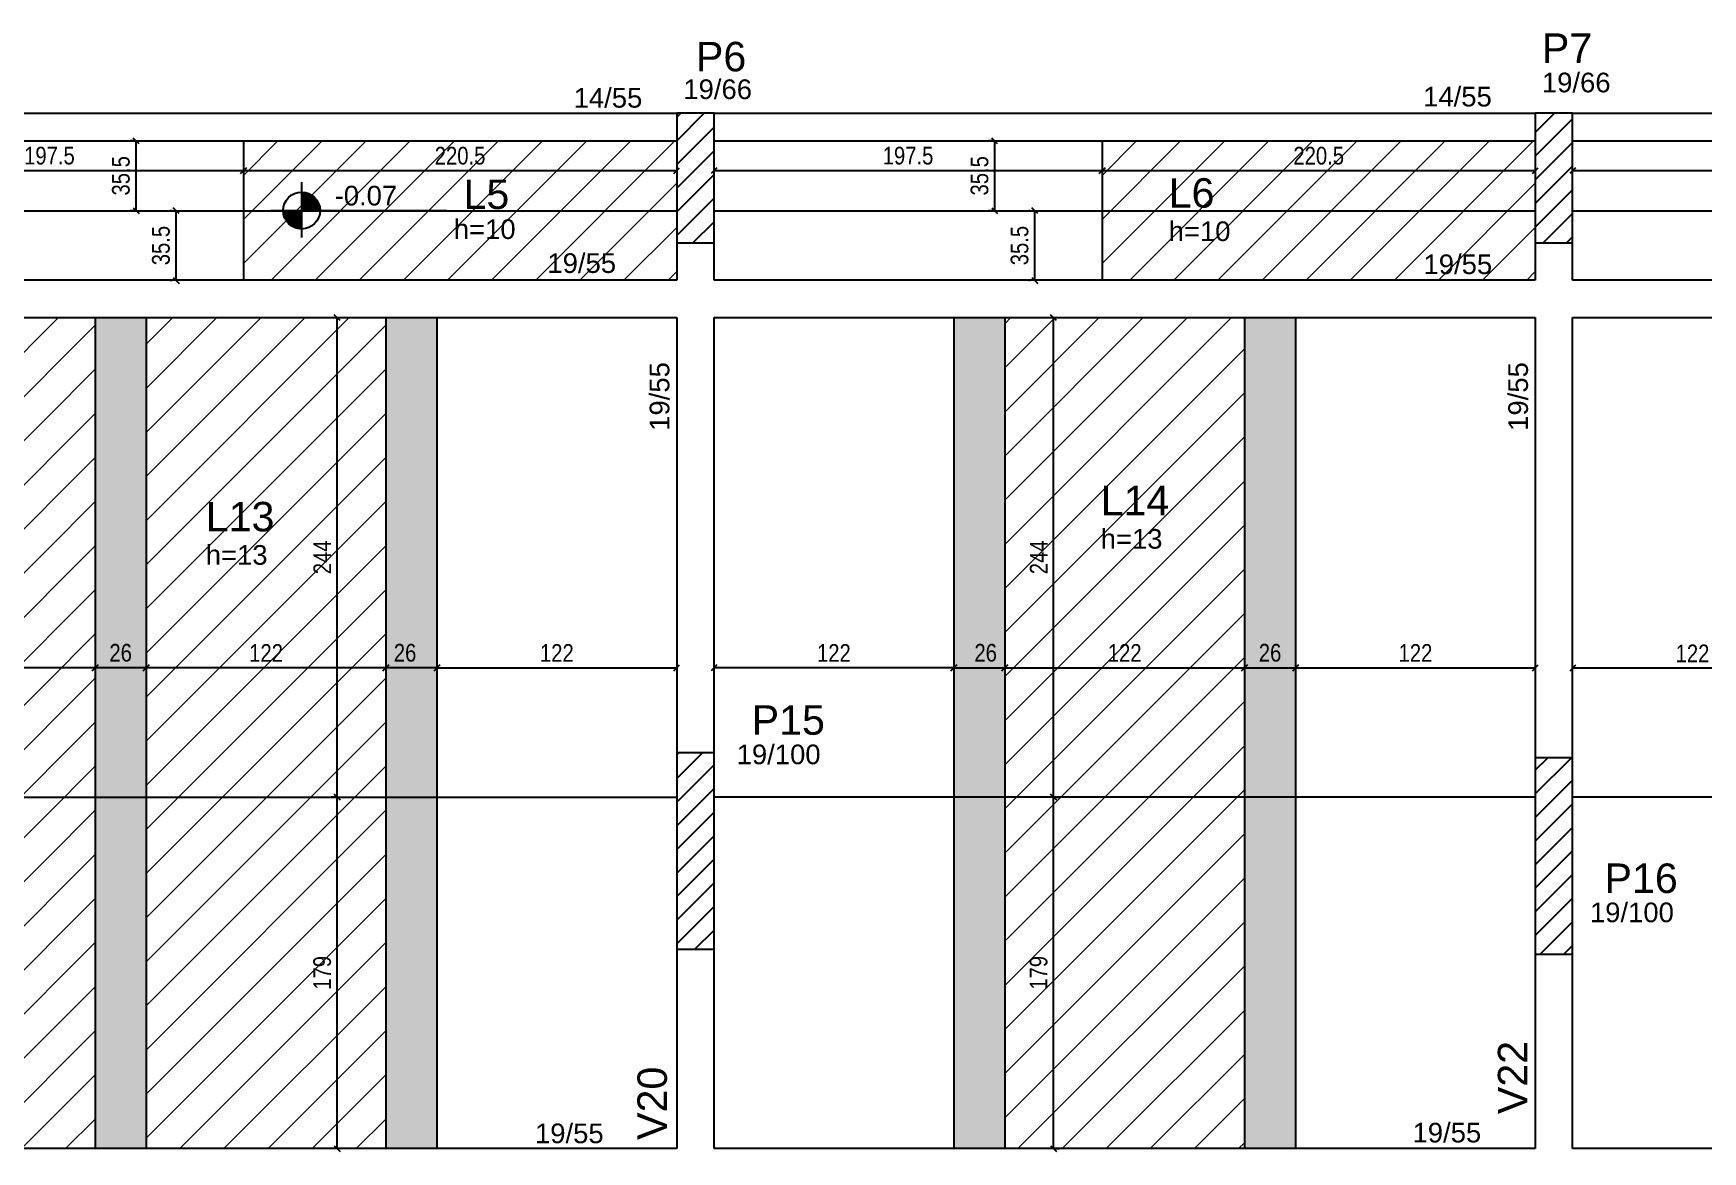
# Model space of a CAD drawing. Header units: millimetres. Extents: x 3565 to 7170, y 1537 to 2867.
# Drawn here: x 5473 to 6323, y 2297 to 2867 of the extents above; entities that cross this region are included whole.
import ezdxf

# ---------------------------------------------------------------- set-up
doc = ezdxf.new("R2010")
doc.units = ezdxf.units.MM
for name, color, linetype in [('3', 3, 'Continuous'), ('4', 4, 'Continuous'), ('7', 7, 'Continuous'), ('Painéis', 200, 'Continuous')]:
    doc.layers.add(name, color=color, linetype=linetype)
doc.layers.add('Hachura', color=251, linetype='Continuous', lineweight=9)
doc.layers.add('REAPROVEITAMENTO', color=251, linetype='Continuous', lineweight=9)
doc.styles.add('COTA TECNICA-50', font='techl___.ttf', dxfattribs={"height": 9})
doc.styles.get("Standard").update_dxf_attribs({"font": 'arial.ttf'})
doc.dimstyles.new('COTA PAINEL-50', dxfattribs={"dimtxt": 9, "dimasz": 3, "dimexe": 3, "dimexo": 3, "dimgap": 3, "dimtad": 1, "dimdec": 1, "dimzin": 12, "dimdsep": 46, "dimtxsty": 'COTA TECNICA-50', "dimblk1": 'OBLIQUE', "dimblk2": 'OBLIQUE', "dimsah": 1, "dimcen": 0.9, "dimclrd": 4, "dimclre": 4, "dimclrt": 240, "dimadec": 1, "dimazin": 3, "dimtfac": 1, "dimtdec": 1, "dimtmove": 0, "dimatfit": 3, "dimfxl": 1, "dimtolj": 1, "dimtzin": 12, "dimarcsym": 0})
pattern_1 = [(45, (-743.968, 317.859), (-11.22532, 11.22532), [])]

# ---------------------------------------------------------------- blocks, each defined once
blk = doc.blocks.new('_Oblique')
at = {"color": 0, "linetype": 'ByBlock', "lineweight": -2}
blk.add_line((-0.5, -0.5), (0.5, 0.5), dxfattribs=at)
blk = doc.blocks.new('*D511')
at = {"layer": 'Defpoints', "color": 0, "transparency": 16777216}
for p in [(5967.54, 2543.76), (6089.54, 2543.76), (6089.54, 2543.76)]:
    blk.add_point(p, dxfattribs=at)
at = {"layer": 'Painéis', "color": 4, "lineweight": -2, "transparency": 16777216}
blk.add_line((5967.54, 2543.76), (6089.54, 2543.76), dxfattribs=at)
at = {"layer": 'Painéis', "color": 4, "lineweight": -2, "transparency": 16777216, "xscale": 3, "yscale": 3, "zscale": 3, "rotation": 180}
blk.add_blockref('_Oblique', (5967.54, 2543.76), dxfattribs=at)
at = {"layer": 'Painéis', "color": 4, "lineweight": -2, "transparency": 16777216, "xscale": 3, "yscale": 3, "zscale": 3}
blk.add_blockref('_Oblique', (6089.54, 2543.76), dxfattribs=at)
at = {"layer": 'Painéis', "color": 240, "transparency": 16777216, "insert": (6028.54, 2551.31), "char_height": 9, "attachment_point": 5, "style": 'COTA TECNICA-50'}
blk.add_mtext('\\A1;122', dxfattribs=at)
blk = doc.blocks.new('*D512')
at = {"layer": 'Defpoints', "color": 0, "transparency": 16777216}
for p in [(6089.54, 2543.76), (6115.54, 2543.76), (6115.54, 2543.76)]:
    blk.add_point(p, dxfattribs=at)
at = {"layer": 'Painéis', "color": 4, "lineweight": -2, "transparency": 16777216}
blk.add_line((6089.54, 2543.76), (6115.54, 2543.76), dxfattribs=at)
at = {"layer": 'Painéis', "color": 4, "lineweight": -2, "transparency": 16777216, "xscale": 3, "yscale": 3, "zscale": 3, "rotation": 180}
blk.add_blockref('_Oblique', (6089.54, 2543.76), dxfattribs=at)
at = {"layer": 'Painéis', "color": 4, "lineweight": -2, "transparency": 16777216, "xscale": 3, "yscale": 3, "zscale": 3}
blk.add_blockref('_Oblique', (6115.54, 2543.76), dxfattribs=at)
at = {"layer": 'Painéis', "color": 240, "transparency": 16777216, "insert": (6102.54, 2551.35), "char_height": 9, "attachment_point": 5, "style": 'COTA TECNICA-50'}
blk.add_mtext('\\A1;26', dxfattribs=at)
blk = doc.blocks.new('*D513')
at = {"layer": 'Defpoints', "color": 0, "transparency": 16777216}
for p in [(6115.54, 2543.76), (6237.54, 2543.76), (6237.54, 2543.76)]:
    blk.add_point(p, dxfattribs=at)
at = {"layer": 'Painéis', "color": 4, "lineweight": -2, "transparency": 16777216}
blk.add_line((6115.54, 2543.76), (6237.54, 2543.76), dxfattribs=at)
at = {"layer": 'Painéis', "color": 4, "lineweight": -2, "transparency": 16777216, "xscale": 3, "yscale": 3, "zscale": 3, "rotation": 180}
blk.add_blockref('_Oblique', (6115.54, 2543.76), dxfattribs=at)
at = {"layer": 'Painéis', "color": 4, "lineweight": -2, "transparency": 16777216, "xscale": 3, "yscale": 3, "zscale": 3}
blk.add_blockref('_Oblique', (6237.54, 2543.76), dxfattribs=at)
at = {"layer": 'Painéis', "color": 240, "transparency": 16777216, "insert": (6176.54, 2551.31), "char_height": 9, "attachment_point": 5, "style": 'COTA TECNICA-50'}
blk.add_mtext('\\A1;122', dxfattribs=at)
blk = doc.blocks.new('*D514')
at = {"layer": 'Defpoints', "color": 0, "transparency": 16777216}
for p in [(5941.54, 2543.76), (5967.54, 2543.76), (5967.54, 2543.76)]:
    blk.add_point(p, dxfattribs=at)
at = {"layer": 'Painéis', "color": 4, "lineweight": -2, "transparency": 16777216}
blk.add_line((5941.54, 2543.76), (5967.54, 2543.76), dxfattribs=at)
at = {"layer": 'Painéis', "color": 4, "lineweight": -2, "transparency": 16777216, "xscale": 3, "yscale": 3, "zscale": 3, "rotation": 180}
blk.add_blockref('_Oblique', (5941.54, 2543.76), dxfattribs=at)
at = {"layer": 'Painéis', "color": 4, "lineweight": -2, "transparency": 16777216, "xscale": 3, "yscale": 3, "zscale": 3}
blk.add_blockref('_Oblique', (5967.54, 2543.76), dxfattribs=at)
at = {"layer": 'Painéis', "color": 240, "transparency": 16777216, "insert": (5957.79, 2551.35), "char_height": 9, "attachment_point": 5, "style": 'COTA TECNICA-50'}
blk.add_mtext('\\A1;26', dxfattribs=at)
blk = doc.blocks.new('*D515')
at = {"layer": 'Defpoints', "color": 0, "transparency": 16777216}
for p in [(5819.54, 2543.76), (5819.54, 2543.76), (5941.54, 2543.76)]:
    blk.add_point(p, dxfattribs=at)
at = {"layer": 'Painéis', "color": 4, "lineweight": -2, "transparency": 16777216}
blk.add_line((5941.54, 2543.76), (5819.54, 2543.76), dxfattribs=at)
at = {"layer": 'Painéis', "color": 4, "lineweight": -2, "transparency": 16777216, "xscale": 3, "yscale": 3, "zscale": 3, "rotation": 180}
blk.add_blockref('_Oblique', (5819.54, 2543.76), dxfattribs=at)
at = {"layer": 'Painéis', "color": 4, "lineweight": -2, "transparency": 16777216, "xscale": 3, "yscale": 3, "zscale": 3}
blk.add_blockref('_Oblique', (5941.54, 2543.76), dxfattribs=at)
at = {"layer": 'Painéis', "color": 240, "transparency": 16777216, "insert": (5880.54, 2551.31), "char_height": 9, "attachment_point": 5, "style": 'COTA TECNICA-50'}
blk.add_mtext('\\A1;122', dxfattribs=at)
blk = doc.blocks.new('*D516')
at = {"layer": 'Defpoints', "color": 0, "transparency": 16777216}
for p in [(5989.42, 2477.98), (5992.35, 2477.98), (5989.42, 2298.98)]:
    blk.add_point(p, dxfattribs=at)
at = {"layer": 'Painéis', "color": 4, "lineweight": -2, "transparency": 16777216}
for p, q in [((5992.35, 2298.98), (5992.35, 2477.98)), ((5992.42, 2477.98), (5995.35, 2477.98)), ((5992.42, 2298.98), (5995.35, 2298.98))]:
    blk.add_line(p, q, dxfattribs=at)
at = {"layer": 'Painéis', "color": 4, "lineweight": -2, "transparency": 16777216, "xscale": 3, "yscale": 3, "zscale": 3}
for p, rotation in [((5992.35, 2477.98), 90), ((5992.35, 2298.98), 270)]:
    blk.add_blockref('_Oblique', p, dxfattribs=dict(at, rotation=rotation))
at = {"layer": 'Painéis', "color": 240, "transparency": 16777216, "insert": (5984.76, 2388.48), "char_height": 9, "attachment_point": 5, "rotation": 90, "style": 'COTA TECNICA-50'}
blk.add_mtext('\\A1;179', dxfattribs=at)
blk = doc.blocks.new('*D517')
at = {"layer": 'Defpoints', "color": 0, "transparency": 16777216}
for p in [(5992.35, 2721.98), (5992.35, 2721.98), (5992.35, 2477.98)]:
    blk.add_point(p, dxfattribs=at)
at = {"layer": 'Painéis', "color": 4, "lineweight": -2, "transparency": 16777216}
blk.add_line((5992.35, 2477.98), (5992.35, 2721.98), dxfattribs=at)
at = {"layer": 'Painéis', "color": 4, "lineweight": -2, "transparency": 16777216, "xscale": 3, "yscale": 3, "zscale": 3}
for p, rotation in [((5992.35, 2721.98), 90), ((5992.35, 2477.98), 270)]:
    blk.add_blockref('_Oblique', p, dxfattribs=dict(at, rotation=rotation))
at = {"layer": 'Painéis', "color": 240, "transparency": 16777216, "insert": (5984.79, 2599.98), "char_height": 9, "attachment_point": 5, "rotation": 90, "style": 'COTA TECNICA-50'}
blk.add_mtext('\\A1;244', dxfattribs=at)
blk = doc.blocks.new('*D518')
at = {"layer": 'Defpoints', "color": 0, "transparency": 16777216}
for p in [(5530.54, 2543.76), (5530.54, 2543.76), (5652.54, 2543.76)]:
    blk.add_point(p, dxfattribs=at)
at = {"layer": 'Painéis', "color": 4, "lineweight": -2, "transparency": 16777216}
blk.add_line((5652.54, 2543.76), (5530.54, 2543.76), dxfattribs=at)
at = {"layer": 'Painéis', "color": 4, "lineweight": -2, "transparency": 16777216, "xscale": 3, "yscale": 3, "zscale": 3, "rotation": 180}
blk.add_blockref('_Oblique', (5530.54, 2543.76), dxfattribs=at)
at = {"layer": 'Painéis', "color": 4, "lineweight": -2, "transparency": 16777216, "xscale": 3, "yscale": 3, "zscale": 3}
blk.add_blockref('_Oblique', (5652.54, 2543.76), dxfattribs=at)
at = {"layer": 'Painéis', "color": 240, "transparency": 16777216, "insert": (5591.54, 2551.31), "char_height": 9, "attachment_point": 5, "style": 'COTA TECNICA-50'}
blk.add_mtext('\\A1;122', dxfattribs=at)
blk = doc.blocks.new('*D519')
at = {"layer": 'Defpoints', "color": 0, "transparency": 16777216}
for p in [(5504.54, 2543.76), (5504.54, 2543.76), (5530.54, 2543.76)]:
    blk.add_point(p, dxfattribs=at)
at = {"layer": 'Painéis', "color": 4, "lineweight": -2, "transparency": 16777216}
blk.add_line((5530.54, 2543.76), (5504.54, 2543.76), dxfattribs=at)
at = {"layer": 'Painéis', "color": 4, "lineweight": -2, "transparency": 16777216, "xscale": 3, "yscale": 3, "zscale": 3, "rotation": 180}
blk.add_blockref('_Oblique', (5504.54, 2543.76), dxfattribs=at)
at = {"layer": 'Painéis', "color": 4, "lineweight": -2, "transparency": 16777216, "xscale": 3, "yscale": 3, "zscale": 3}
blk.add_blockref('_Oblique', (5530.54, 2543.76), dxfattribs=at)
at = {"layer": 'Painéis', "color": 240, "transparency": 16777216, "insert": (5517.54, 2551.35), "char_height": 9, "attachment_point": 5, "style": 'COTA TECNICA-50'}
blk.add_mtext('\\A1;26', dxfattribs=at)
blk = doc.blocks.new('*D520')
at = {"layer": 'Defpoints', "color": 0, "transparency": 16777216}
for p in [(5382.54, 2543.76), (5382.54, 2543.76), (5504.54, 2543.76)]:
    blk.add_point(p, dxfattribs=at)
at = {"layer": 'Painéis', "color": 4, "lineweight": -2, "transparency": 16777216}
blk.add_line((5504.54, 2543.76), (5382.54, 2543.76), dxfattribs=at)
at = {"layer": 'Painéis', "color": 4, "lineweight": -2, "transparency": 16777216, "xscale": 3, "yscale": 3, "zscale": 3, "rotation": 180}
blk.add_blockref('_Oblique', (5382.54, 2543.76), dxfattribs=at)
at = {"layer": 'Painéis', "color": 4, "lineweight": -2, "transparency": 16777216, "xscale": 3, "yscale": 3, "zscale": 3}
blk.add_blockref('_Oblique', (5504.54, 2543.76), dxfattribs=at)
at = {"layer": 'Painéis', "color": 240, "transparency": 16777216, "insert": (5443.54, 2551.31), "char_height": 9, "attachment_point": 5, "style": 'COTA TECNICA-50'}
blk.add_mtext('\\A1;122', dxfattribs=at)
blk = doc.blocks.new('*D521')
at = {"layer": 'Defpoints', "color": 0, "transparency": 16777216}
for p in [(5652.54, 2543.76), (5652.54, 2543.76), (5678.54, 2543.76)]:
    blk.add_point(p, dxfattribs=at)
at = {"layer": 'Painéis', "color": 4, "lineweight": -2, "transparency": 16777216}
blk.add_line((5678.54, 2543.76), (5652.54, 2543.76), dxfattribs=at)
at = {"layer": 'Painéis', "color": 4, "lineweight": -2, "transparency": 16777216, "xscale": 3, "yscale": 3, "zscale": 3, "rotation": 180}
blk.add_blockref('_Oblique', (5652.54, 2543.76), dxfattribs=at)
at = {"layer": 'Painéis', "color": 4, "lineweight": -2, "transparency": 16777216, "xscale": 3, "yscale": 3, "zscale": 3}
blk.add_blockref('_Oblique', (5678.54, 2543.76), dxfattribs=at)
at = {"layer": 'Painéis', "color": 240, "transparency": 16777216, "insert": (5662.29, 2551.35), "char_height": 9, "attachment_point": 5, "style": 'COTA TECNICA-50'}
blk.add_mtext('\\A1;26', dxfattribs=at)
blk = doc.blocks.new('*D522')
at = {"layer": 'Defpoints', "color": 0, "transparency": 16777216}
for p in [(5678.54, 2543.76), (5800.54, 2543.76), (5800.54, 2543.76)]:
    blk.add_point(p, dxfattribs=at)
at = {"layer": 'Painéis', "color": 4, "lineweight": -2, "transparency": 16777216}
blk.add_line((5678.54, 2543.76), (5800.54, 2543.76), dxfattribs=at)
at = {"layer": 'Painéis', "color": 4, "lineweight": -2, "transparency": 16777216, "xscale": 3, "yscale": 3, "zscale": 3, "rotation": 180}
blk.add_blockref('_Oblique', (5678.54, 2543.76), dxfattribs=at)
at = {"layer": 'Painéis', "color": 4, "lineweight": -2, "transparency": 16777216, "xscale": 3, "yscale": 3, "zscale": 3}
blk.add_blockref('_Oblique', (5800.54, 2543.76), dxfattribs=at)
at = {"layer": 'Painéis', "color": 240, "transparency": 16777216, "insert": (5739.54, 2551.31), "char_height": 9, "attachment_point": 5, "style": 'COTA TECNICA-50'}
blk.add_mtext('\\A1;122', dxfattribs=at)
blk = doc.blocks.new('*D523')
at = {"layer": 'Defpoints', "color": 0, "transparency": 16777216}
for p in [(5627.73, 2477.98), (5630.66, 2477.98), (5630.66, 2298.98)]:
    blk.add_point(p, dxfattribs=at)
at = {"layer": 'Painéis', "color": 4, "lineweight": -2, "transparency": 16777216}
for p, q in [((5627.66, 2477.98), (5624.73, 2477.98)), ((5627.73, 2298.98), (5627.73, 2477.98)), ((5627.66, 2298.98), (5624.73, 2298.98))]:
    blk.add_line(p, q, dxfattribs=at)
at = {"layer": 'Painéis', "color": 4, "lineweight": -2, "transparency": 16777216, "xscale": 3, "yscale": 3, "zscale": 3}
for p, rotation in [((5627.73, 2477.98), 90), ((5627.73, 2298.98), 270)]:
    blk.add_blockref('_Oblique', p, dxfattribs=dict(at, rotation=rotation))
at = {"layer": 'Painéis', "color": 240, "transparency": 16777216, "insert": (5620.13, 2388.48), "char_height": 9, "attachment_point": 5, "rotation": 90, "style": 'COTA TECNICA-50'}
blk.add_mtext('\\A1;179', dxfattribs=at)
blk = doc.blocks.new('*D524')
at = {"layer": 'Defpoints', "color": 0, "transparency": 16777216}
for p in [(5627.73, 2721.98), (5627.73, 2721.98), (5627.73, 2477.98)]:
    blk.add_point(p, dxfattribs=at)
at = {"layer": 'Painéis', "color": 4, "lineweight": -2, "transparency": 16777216}
blk.add_line((5627.73, 2477.98), (5627.73, 2721.98), dxfattribs=at)
at = {"layer": 'Painéis', "color": 4, "lineweight": -2, "transparency": 16777216, "xscale": 3, "yscale": 3, "zscale": 3}
for p, rotation in [((5627.73, 2721.98), 90), ((5627.73, 2477.98), 270)]:
    blk.add_blockref('_Oblique', p, dxfattribs=dict(at, rotation=rotation))
at = {"layer": 'Painéis', "color": 240, "transparency": 16777216, "insert": (5620.16, 2599.98), "char_height": 9, "attachment_point": 5, "rotation": 90, "style": 'COTA TECNICA-50'}
blk.add_mtext('\\A1;244', dxfattribs=at)
blk = doc.blocks.new('*D531')
at = {"layer": 'Defpoints', "color": 0, "transparency": 16777216}
for p in [(6256.54, 2543.53), (6256.54, 2543.53), (6378.54, 2543.53)]:
    blk.add_point(p, dxfattribs=at)
at = {"layer": 'Painéis', "color": 4, "lineweight": -2, "transparency": 16777216}
blk.add_line((6378.54, 2543.53), (6256.54, 2543.53), dxfattribs=at)
at = {"layer": 'Painéis', "color": 4, "lineweight": -2, "transparency": 16777216, "xscale": 3, "yscale": 3, "zscale": 3, "rotation": 180}
blk.add_blockref('_Oblique', (6256.54, 2543.53), dxfattribs=at)
at = {"layer": 'Painéis', "color": 4, "lineweight": -2, "transparency": 16777216, "xscale": 3, "yscale": 3, "zscale": 3}
blk.add_blockref('_Oblique', (6378.54, 2543.53), dxfattribs=at)
at = {"layer": 'Painéis', "color": 240, "transparency": 16777216, "insert": (6317.54, 2551.09), "char_height": 9, "attachment_point": 5, "style": 'COTA TECNICA-50'}
blk.add_mtext('\\A1;122', dxfattribs=at)
blk = doc.blocks.new('*D580')
at = {"layer": 'Defpoints', "color": 0, "transparency": 16777216}
for p in [(5580.04, 2796.77), (5580.04, 2796.77), (5800.54, 2796.77)]:
    blk.add_point(p, dxfattribs=at)
at = {"layer": 'Painéis', "color": 4, "lineweight": -2, "transparency": 16777216}
blk.add_line((5800.54, 2796.77), (5580.04, 2796.77), dxfattribs=at)
at = {"layer": 'Painéis', "color": 4, "lineweight": -2, "transparency": 16777216, "xscale": 3, "yscale": 3, "zscale": 3, "rotation": 180}
blk.add_blockref('_Oblique', (5580.04, 2796.77), dxfattribs=at)
at = {"layer": 'Painéis', "color": 4, "lineweight": -2, "transparency": 16777216, "xscale": 3, "yscale": 3, "zscale": 3}
blk.add_blockref('_Oblique', (5800.54, 2796.77), dxfattribs=at)
at = {"layer": 'Painéis', "color": 240, "transparency": 16777216, "insert": (5690.29, 2804.36), "char_height": 9, "attachment_point": 5, "style": 'COTA TECNICA-50'}
blk.add_mtext('\\A1;220.5', dxfattribs=at)
blk = doc.blocks.new('*D581')
at = {"layer": 'Defpoints', "color": 0, "transparency": 16777216}
for p in [(5382.54, 2796.77), (5382.54, 2796.77), (5580.04, 2796.77)]:
    blk.add_point(p, dxfattribs=at)
at = {"layer": 'Painéis', "color": 4, "lineweight": -2, "transparency": 16777216}
blk.add_line((5580.04, 2796.77), (5382.54, 2796.77), dxfattribs=at)
at = {"layer": 'Painéis', "color": 4, "lineweight": -2, "transparency": 16777216, "xscale": 3, "yscale": 3, "zscale": 3, "rotation": 180}
blk.add_blockref('_Oblique', (5382.54, 2796.77), dxfattribs=at)
at = {"layer": 'Painéis', "color": 4, "lineweight": -2, "transparency": 16777216, "xscale": 3, "yscale": 3, "zscale": 3}
blk.add_blockref('_Oblique', (5580.04, 2796.77), dxfattribs=at)
at = {"layer": 'Painéis', "color": 240, "transparency": 16777216, "insert": (5481.29, 2804.39), "char_height": 9, "attachment_point": 5, "style": 'COTA TECNICA-50'}
blk.add_mtext('\\A1;197.5', dxfattribs=at)
blk = doc.blocks.new('*D582')
at = {"layer": 'Defpoints', "color": 0, "transparency": 16777216}
for p in [(5545.76, 2776.42), (5546.51, 2776.42), (5546.51, 2740.92)]:
    blk.add_point(p, dxfattribs=at)
at = {"layer": 'Painéis', "color": 4, "lineweight": -2, "transparency": 16777216}
for p, q in [((5543.51, 2776.42), (5542.76, 2776.42)), ((5545.76, 2740.92), (5545.76, 2776.42)), ((5543.51, 2740.92), (5542.76, 2740.92))]:
    blk.add_line(p, q, dxfattribs=at)
at = {"layer": 'Painéis', "color": 4, "lineweight": -2, "transparency": 16777216, "xscale": 3, "yscale": 3, "zscale": 3}
for p, rotation in [((5545.76, 2776.42), 90), ((5545.76, 2740.92), 270)]:
    blk.add_blockref('_Oblique', p, dxfattribs=dict(at, rotation=rotation))
at = {"layer": 'Painéis', "color": 240, "transparency": 16777216, "insert": (5538.06, 2758.67), "char_height": 9, "attachment_point": 5, "rotation": 90, "style": 'COTA TECNICA-50'}
blk.add_mtext('\\A1;35.5', dxfattribs=at)
blk = doc.blocks.new('*D583')
at = {"layer": 'Defpoints', "color": 0, "transparency": 16777216}
for p in [(5525.38, 2811.92), (5527.27, 2811.92), (5527.27, 2776.42)]:
    blk.add_point(p, dxfattribs=at)
at = {"layer": 'Painéis', "color": 4, "lineweight": -2, "transparency": 16777216}
for p, q in [((5524.27, 2811.92), (5522.38, 2811.92)), ((5525.38, 2776.42), (5525.38, 2811.92)), ((5524.27, 2776.42), (5522.38, 2776.42))]:
    blk.add_line(p, q, dxfattribs=at)
at = {"layer": 'Painéis', "color": 4, "lineweight": -2, "transparency": 16777216, "xscale": 3, "yscale": 3, "zscale": 3}
for p, rotation in [((5525.38, 2811.92), 90), ((5525.38, 2776.42), 270)]:
    blk.add_blockref('_Oblique', p, dxfattribs=dict(at, rotation=rotation))
at = {"layer": 'Painéis', "color": 240, "transparency": 16777216, "insert": (5517.68, 2794.17), "char_height": 9, "attachment_point": 5, "rotation": 90, "style": 'COTA TECNICA-50'}
blk.add_mtext('\\A1;35.5', dxfattribs=at)
blk = doc.blocks.new('*D584')
at = {"layer": 'Defpoints', "color": 0, "transparency": 16777216}
for p in [(6017.04, 2796.77), (6017.04, 2796.77), (6237.54, 2796.77)]:
    blk.add_point(p, dxfattribs=at)
at = {"layer": 'Painéis', "color": 4, "lineweight": -2, "transparency": 16777216}
blk.add_line((6237.54, 2796.77), (6017.04, 2796.77), dxfattribs=at)
at = {"layer": 'Painéis', "color": 4, "lineweight": -2, "transparency": 16777216, "xscale": 3, "yscale": 3, "zscale": 3, "rotation": 180}
blk.add_blockref('_Oblique', (6017.04, 2796.77), dxfattribs=at)
at = {"layer": 'Painéis', "color": 4, "lineweight": -2, "transparency": 16777216, "xscale": 3, "yscale": 3, "zscale": 3}
blk.add_blockref('_Oblique', (6237.54, 2796.77), dxfattribs=at)
at = {"layer": 'Painéis', "color": 240, "transparency": 16777216, "insert": (6127.29, 2804.36), "char_height": 9, "attachment_point": 5, "style": 'COTA TECNICA-50'}
blk.add_mtext('\\A1;220.5', dxfattribs=at)
blk = doc.blocks.new('*D585')
at = {"layer": 'Defpoints', "color": 0, "transparency": 16777216}
for p in [(5819.54, 2796.77), (5819.54, 2796.77), (6017.04, 2796.77)]:
    blk.add_point(p, dxfattribs=at)
at = {"layer": 'Painéis', "color": 4, "lineweight": -2, "transparency": 16777216}
blk.add_line((6017.04, 2796.77), (5819.54, 2796.77), dxfattribs=at)
at = {"layer": 'Painéis', "color": 4, "lineweight": -2, "transparency": 16777216, "xscale": 3, "yscale": 3, "zscale": 3, "rotation": 180}
blk.add_blockref('_Oblique', (5819.54, 2796.77), dxfattribs=at)
at = {"layer": 'Painéis', "color": 4, "lineweight": -2, "transparency": 16777216, "xscale": 3, "yscale": 3, "zscale": 3}
blk.add_blockref('_Oblique', (6017.04, 2796.77), dxfattribs=at)
at = {"layer": 'Painéis', "color": 240, "transparency": 16777216, "insert": (5918.29, 2804.39), "char_height": 9, "attachment_point": 5, "style": 'COTA TECNICA-50'}
blk.add_mtext('\\A1;197.5', dxfattribs=at)
blk = doc.blocks.new('*D586')
at = {"layer": 'Defpoints', "color": 0, "transparency": 16777216}
for p in [(5982.76, 2776.42), (5983.51, 2776.42), (5983.51, 2740.92)]:
    blk.add_point(p, dxfattribs=at)
at = {"layer": 'Painéis', "color": 4, "lineweight": -2, "transparency": 16777216}
for p, q in [((5980.51, 2776.42), (5979.76, 2776.42)), ((5982.76, 2740.92), (5982.76, 2776.42)), ((5980.51, 2740.92), (5979.76, 2740.92))]:
    blk.add_line(p, q, dxfattribs=at)
at = {"layer": 'Painéis', "color": 4, "lineweight": -2, "transparency": 16777216, "xscale": 3, "yscale": 3, "zscale": 3}
for p, rotation in [((5982.76, 2776.42), 90), ((5982.76, 2740.92), 270)]:
    blk.add_blockref('_Oblique', p, dxfattribs=dict(at, rotation=rotation))
at = {"layer": 'Painéis', "color": 240, "transparency": 16777216, "insert": (5975.06, 2758.67), "char_height": 9, "attachment_point": 5, "rotation": 90, "style": 'COTA TECNICA-50'}
blk.add_mtext('\\A1;35.5', dxfattribs=at)
blk = doc.blocks.new('*D587')
at = {"layer": 'Defpoints', "color": 0, "transparency": 16777216}
for p in [(5962.38, 2811.92), (5964.27, 2811.92), (5964.27, 2776.42)]:
    blk.add_point(p, dxfattribs=at)
at = {"layer": 'Painéis', "color": 4, "lineweight": -2, "transparency": 16777216}
for p, q in [((5961.27, 2811.92), (5959.38, 2811.92)), ((5962.38, 2776.42), (5962.38, 2811.92)), ((5961.27, 2776.42), (5959.38, 2776.42))]:
    blk.add_line(p, q, dxfattribs=at)
at = {"layer": 'Painéis', "color": 4, "lineweight": -2, "transparency": 16777216, "xscale": 3, "yscale": 3, "zscale": 3}
for p, rotation in [((5962.38, 2811.92), 90), ((5962.38, 2776.42), 270)]:
    blk.add_blockref('_Oblique', p, dxfattribs=dict(at, rotation=rotation))
at = {"layer": 'Painéis', "color": 240, "transparency": 16777216, "insert": (5954.68, 2794.17), "char_height": 9, "attachment_point": 5, "rotation": 90, "style": 'COTA TECNICA-50'}
blk.add_mtext('\\A1;35.5', dxfattribs=at)
blk = doc.blocks.new('*D589')
at = {"layer": 'Defpoints', "color": 0, "transparency": 16777216}
for p in [(6256.54, 2796.77), (6256.54, 2796.77), (6454.04, 2796.77)]:
    blk.add_point(p, dxfattribs=at)
at = {"layer": 'Painéis', "color": 4, "lineweight": -2, "transparency": 16777216}
blk.add_line((6454.04, 2796.77), (6256.54, 2796.77), dxfattribs=at)
at = {"layer": 'Painéis', "color": 4, "lineweight": -2, "transparency": 16777216, "xscale": 3, "yscale": 3, "zscale": 3, "rotation": 180}
blk.add_blockref('_Oblique', (6256.54, 2796.77), dxfattribs=at)
at = {"layer": 'Painéis', "color": 4, "lineweight": -2, "transparency": 16777216, "xscale": 3, "yscale": 3, "zscale": 3}
blk.add_blockref('_Oblique', (6454.04, 2796.77), dxfattribs=at)
at = {"layer": 'Painéis', "color": 240, "transparency": 16777216, "insert": (6355.29, 2804.39), "char_height": 9, "attachment_point": 5, "style": 'COTA TECNICA-50'}
blk.add_mtext('\\A1;197.5', dxfattribs=at)

msp = doc.modelspace()

# ---------------------------------------------------------------- hatches: boundary and pattern name
at = {"layer": 'Hachura', "linetype": 'ByBlock'}
h = msp.add_hatch(color=256, dxfattribs=at)
h.dxf.hatch_style = 1
h.paths.add_polyline_path([(5530.54, 2298.98), (5504.54, 2298.98), (5504.54, 2721.98), (5530.54, 2721.98)])
h = msp.add_hatch(color=256, dxfattribs=at)
h.dxf.hatch_style = 1
h.paths.add_polyline_path([(5678.54, 2298.98), (5652.54, 2298.98), (5652.54, 2721.98), (5678.54, 2721.98)])
h = msp.add_hatch(color=256, dxfattribs=at)
h.dxf.hatch_style = 1
h.paths.add_polyline_path([(5941.54, 2298.98), (5967.54, 2298.98), (5967.54, 2721.98), (5941.54, 2721.98)])
h = msp.add_hatch(color=256, dxfattribs=at)
h.dxf.hatch_style = 1
h.paths.add_polyline_path([(6089.54, 2298.98), (6115.54, 2298.98), (6115.54, 2721.98), (6089.54, 2721.98)])
at = {"layer": 'REAPROVEITAMENTO', "linetype": 'ByBlock'}
h = msp.add_hatch(dxfattribs=at)
h.set_pattern_fill('ANSI31', color=256, scale=5, style=2)
h.set_pattern_definition([(45, (-597.218, 635.803), (-11.22532, 11.22532), [])])
h.paths.add_polyline_path([(5580.04, 2811.92), (5580.04, 2740.92), (5800.54, 2740.92), (5800.54, 2811.92)])
h = msp.add_hatch(dxfattribs=at)
h.set_pattern_fill('ANSI31', color=256, scale=5, style=2)
h.set_pattern_definition([(45, (-160.218, 635.803), (-11.22532, 11.22532), [])])
h.paths.add_polyline_path([(6017.04, 2811.92), (6017.04, 2740.92), (6237.54, 2740.92), (6237.54, 2811.92)])
h = msp.add_hatch(dxfattribs=at)
h.set_pattern_fill('ANSI31', color=256, scale=5, style=2)
h.set_pattern_definition([(45, (-891.968, 317.859), (-11.22532, 11.22532), [])])
h.paths.add_polyline_path([(5382.54, 2298.98), (5504.54, 2298.98), (5504.54, 2721.98), (5382.54, 2721.98)])
h = msp.add_hatch(dxfattribs=at)
h.set_pattern_fill('ANSI31', color=256, scale=5, style=2)
h.set_pattern_definition(pattern_1)
h.paths.add_polyline_path([(5530.54, 2298.98), (5652.54, 2298.98), (5652.54, 2721.98), (5530.54, 2721.98)])
h = msp.add_hatch(dxfattribs=at)
h.set_pattern_fill('ANSI31', color=256, scale=5, style=2)
h.set_pattern_definition(pattern_1)
h.paths.add_polyline_path([(6089.54, 2298.98), (5967.54, 2298.98), (5967.54, 2721.98), (6089.54, 2721.98)])

# ---------------------------------------------------------------- linework, layer by layer
at = {"layer": '3', "linetype": 'Continuous'}
for p, q in [((5382.54, 2825.98), (5800.54, 2825.98)), ((5800.54, 2811.92), (5814.6, 2825.98)), ((5800.54, 2823.94), (5802.57, 2825.98)), ((5819.54, 2825.98), (6237.54, 2825.98)), ((6237.54, 2816.17), (6247.34, 2825.98)), ((6237.54, 2804.15), (6256.54, 2823.15)), ((6256.54, 2825.98), (6674.54, 2825.98)), ((5800.54, 2799.9), (5819.54, 2818.9)), ((5382.54, 2811.98), (5800.54, 2811.98)), ((5800.54, 2787.88), (5819.54, 2806.88)), ((5819.54, 2811.98), (6237.54, 2811.98)), ((6237.54, 2792.13), (6256.54, 2811.13)), ((6256.54, 2811.98), (6674.54, 2811.98)), ((6237.54, 2780.11), (6256.54, 2799.11)), ((5609.64, 2790.96), (5609.64, 2762.75)), ((5800.54, 2775.86), (5819.54, 2794.86)), ((6237.54, 2768.09), (6256.54, 2787.09)), ((5609.64, 2785.85), (5609.64, 2767.1)), ((5609.64, 2785.4), (5612.53, 2785.4)), ((5609.64, 2784.8), (5613.96, 2784.8)), ((5609.64, 2784.21), (5614.95, 2784.21)), ((5609.64, 2783.62), (5615.73, 2783.62)), ((5609.64, 2783.02), (5616.36, 2783.02)), ((5609.64, 2782.43), (5616.89, 2782.43)), ((5609.64, 2781.83), (5617.34, 2781.83)), ((5609.64, 2781.24), (5617.72, 2781.24)), ((5609.64, 2780.64), (5618.04, 2780.64)), ((5609.64, 2780.05), (5618.31, 2780.05)), ((5609.64, 2779.45), (5618.54, 2779.45)), ((5609.64, 2778.86), (5618.71, 2778.86)), ((5609.64, 2778.26), (5618.85, 2778.26)), ((5800.54, 2763.84), (5819.54, 2782.84)), ((5594, 2776.48), (5683.61, 2776.48)), ((5600.27, 2776.48), (5619.02, 2776.48)), ((5609.64, 2775.88), (5600.27, 2775.88)), ((5609.64, 2775.29), (5600.35, 2775.29)), ((5609.64, 2774.7), (5600.44, 2774.7)), ((5609.64, 2774.1), (5600.58, 2774.1)), ((5609.64, 2773.51), (5600.75, 2773.51)), ((5609.64, 2772.91), (5600.97, 2772.91)), ((5609.64, 2772.32), (5601.24, 2772.32)), ((5609.64, 2771.72), (5601.57, 2771.72)), ((5609.64, 2771.13), (5601.95, 2771.13)), ((5609.64, 2770.53), (5602.4, 2770.53)), ((5609.64, 2769.94), (5602.93, 2769.94)), ((5609.64, 2777.67), (5618.94, 2777.67)), ((5609.64, 2777.07), (5619.02, 2777.07)), ((5808.7, 2759.98), (5819.54, 2770.82)), ((6241.45, 2759.98), (6256.54, 2775.07)), ((5609.64, 2769.34), (5603.56, 2769.34)), ((5609.64, 2768.75), (5604.34, 2768.75)), ((5609.64, 2768.15), (5605.33, 2768.15)), ((5609.64, 2767.56), (5606.76, 2767.56)), ((6253.47, 2759.98), (6256.54, 2763.05)), ((5800.54, 2487.36), (5813.66, 2500.48)), ((5800.54, 2499.38), (5801.64, 2500.48)), ((6237.54, 2479.59), (6255.93, 2497.98)), ((6237.54, 2491.61), (6243.91, 2497.98)), ((5800.54, 2475.34), (5819.54, 2494.34)), ((5800.54, 2463.32), (5819.54, 2482.32)), ((6237.54, 2467.57), (6256.54, 2486.57)), ((6237.54, 2455.55), (6256.54, 2474.55)), ((5800.54, 2451.3), (5819.54, 2470.3)), ((5800.54, 2439.28), (5819.54, 2458.28)), ((6237.54, 2443.53), (6256.54, 2462.53)), ((6237.54, 2431.51), (6256.54, 2450.51)), ((5800.54, 2427.26), (5819.54, 2446.26)), ((6237.54, 2419.49), (6256.54, 2438.49)), ((5800.54, 2415.23), (5819.54, 2434.23)), ((5800.54, 2403.21), (5819.54, 2422.21)), ((6237.54, 2407.46), (6256.54, 2426.46)), ((6240.07, 2397.98), (6256.54, 2414.44)), ((5809.82, 2400.48), (5819.54, 2410.19)), ((6252.09, 2397.98), (6256.54, 2402.42))]:
    msp.add_line(p, q, dxfattribs=at)
for points in [[(5800.54, 2759.98), (5800.54, 2740.98)], [(5819.54, 2740.98), (5819.54, 2759.98)], [(6237.54, 2759.98), (6237.54, 2740.98)], [(6256.54, 2740.98), (6256.54, 2759.98)], [(5800.54, 2740.98), (5382.54, 2740.98)], [(6237.54, 2740.98), (5819.54, 2740.98)], [(6674.54, 2740.98), (6256.54, 2740.98)], [(5382.54, 2721.98), (5800.54, 2721.98)], [(5800.54, 2721.98), (5800.54, 2500.48)], [(5819.54, 2721.98), (6237.54, 2721.98)], [(5819.54, 2500.48), (5819.54, 2721.98)], [(6237.54, 2721.98), (6237.54, 2497.98)], [(6256.54, 2721.98), (6674.54, 2721.98)], [(6256.54, 2497.98), (6256.54, 2721.98)], [(5800.54, 2400.48), (5800.54, 2298.98)], [(5819.54, 2298.98), (5819.54, 2400.48)], [(6237.54, 2397.98), (6237.54, 2298.98)], [(6256.54, 2298.98), (6256.54, 2397.98)], [(5800.54, 2298.98), (5382.54, 2298.98)], [(6237.54, 2298.98), (5819.54, 2298.98)], [(6624.04, 2298.98), (6256.54, 2298.98)]]:
    msp.add_lwpolyline(points, dxfattribs=at)
msp.add_circle((5609.64, 2776.48), 9.38, dxfattribs=at)
at = {"layer": '7', "linetype": 'Continuous'}
for points in [[(5800.54, 2759.98), (5819.54, 2759.98), (5819.54, 2825.98), (5800.54, 2825.98), (5800.54, 2759.98)], [(6237.54, 2759.98), (6256.54, 2759.98), (6256.54, 2825.98), (6237.54, 2825.98), (6237.54, 2759.98)], [(5800.54, 2400.48), (5819.54, 2400.48), (5819.54, 2500.48), (5800.54, 2500.48), (5800.54, 2400.48)], [(6237.54, 2397.98), (6256.54, 2397.98), (6256.54, 2497.98), (6237.54, 2497.98), (6237.54, 2397.98)]]:
    msp.add_lwpolyline(points, dxfattribs=at)
at = {"layer": 'Painéis'}
for p, q in [((5580.04, 2811.92), (5580.04, 2740.92)), ((6017.04, 2811.92), (6017.04, 2740.92)), ((5382.54, 2776.42), (5800.54, 2776.42)), ((5819.54, 2776.42), (6237.54, 2776.42)), ((6256.54, 2776.42), (6674.54, 2776.42)), ((5504.54, 2721.98), (5504.54, 2298.98)), ((5530.54, 2721.98), (5530.54, 2298.98)), ((5652.54, 2721.98), (5652.54, 2298.98)), ((5678.54, 2721.98), (5678.54, 2298.98)), ((5941.54, 2721.98), (5941.54, 2298.98)), ((5967.54, 2721.98), (5967.54, 2298.98)), ((6089.54, 2721.98), (6089.54, 2298.98)), ((6115.54, 2721.98), (6115.54, 2298.98)), ((5382.54, 2477.98), (5800.54, 2477.98)), ((6237.54, 2477.98), (5819.54, 2477.98)), ((6674.54, 2477.98), (6256.54, 2477.98))]:
    msp.add_line(p, q, dxfattribs=at)

# ---------------------------------------------------------------- texts
at = {"layer": '3', "linetype": 'Continuous'}
for s, p in [('19/66', (6240.89, 2836.67)), ('14/55', (5748.09, 2828.87)), ('19/66', (5803.91, 2833.25)), ('14/55', (6180.43, 2829.47)), ('-0.07', (5626.44, 2779.1)), ('h=10', (5687.1, 2762.01)), ('h=10', (6050.92, 2760.95)), ('19/55', (5734.73, 2744.73)), ('19/55', (6180.63, 2744.15)), ('h=13', (6016.32, 2604.38)), ('h=13', (5560.85, 2596.2)), ('19/100', (5831.05, 2494.66)), ('19/100', (6265.34, 2414.25)), ('19/55', (5728.41, 2301.76)), ('19/55', (6175.05, 2302.14))]:
    msp.add_text(s, height=10, dxfattribs=at).set_placement(p)
for p in [(5796.79, 2664.37), (6233.79, 2664.37)]:
    msp.add_text('19/55', height=10, rotation=90, dxfattribs=at).set_placement(p)
at = {"layer": '4', "linetype": 'Continuous'}
for s, p in [('P7', (6240.89, 2851.67)), ('P6', (5810.32, 2847.37)), ('L5', (5692.03, 2777.27)), ('L6', (6050.92, 2777.95)), ('L14', (6016.32, 2621.38)), ('L13', (5560.85, 2613.2)), ('P15', (5838.69, 2509.66)), ('P16', (6272.76, 2429.14))]:
    msp.add_text(s, height=15, dxfattribs=at).set_placement(p)
for s, p in [('V22', (6233.47, 2316.55)), ('V20', (5795.56, 2303.43))]:
    msp.add_text(s, height=15, rotation=90, dxfattribs=at).set_placement(p)

# ---------------------------------------------------------------- dimensions: what is measured, and where the dimension line sits
at = {"layer": 'Painéis'}
for base, p1, p2, angle, picture, middle in [((5525.38, 2811.92), (5527.27, 2776.42), (5527.27, 2811.92), 90, '*D583', (5517.68, 2794.17)), ((5962.38, 2811.92), (5964.27, 2776.42), (5964.27, 2811.92), 90, '*D587', (5954.68, 2794.17)), ((5545.76, 2776.42), (5546.51, 2740.92), (5546.51, 2776.42), 90, '*D582', (5538.06, 2758.67)), ((5982.76, 2776.42), (5983.51, 2740.92), (5983.51, 2776.42), 90, '*D586', (5975.06, 2758.67)), ((5627.73, 2721.98), (5627.73, 2477.98), (5627.73, 2721.98), 90, '*D524', (5620.16, 2599.98)), ((5992.35, 2721.98), (5992.35, 2477.98), (5992.35, 2721.98), 90, '*D517', (5984.79, 2599.98)), ((5800.54, 2543.76), (5678.54, 2543.76), (5800.54, 2543.76), 180, '*D522', (5739.54, 2551.31)), ((5627.73, 2477.98), (5630.66, 2298.98), (5630.66, 2477.98), 90, '*D523', (5620.13, 2388.48)), ((5992.35, 2477.98), (5989.42, 2298.98), (5989.42, 2477.98), 90, '*D516', (5984.76, 2388.48))]:
    dim = msp.add_linear_dim(base=base, p1=p1, p2=p2, angle=angle, dimstyle='COTA PAINEL-50', dxfattribs=at)
    dim.commit()
    dim.dimension.update_dxf_attribs({"geometry": picture, "text_midpoint": middle})
for base, p1, p2, picture, middle in [((5382.54, 2796.77), (5580.04, 2796.77), (5382.54, 2796.77), '*D581', (5481.29, 2804.39)), ((5580.04, 2796.77), (5800.54, 2796.77), (5580.04, 2796.77), '*D580', (5690.29, 2804.36)), ((5819.54, 2796.77), (6017.04, 2796.77), (5819.54, 2796.77), '*D585', (5918.29, 2804.39)), ((6017.04, 2796.77), (6237.54, 2796.77), (6017.04, 2796.77), '*D584', (6127.29, 2804.36)), ((6256.54, 2796.77), (6454.04, 2796.77), (6256.54, 2796.77), '*D589', (6355.29, 2804.39)), ((5819.54, 2543.76), (5941.54, 2543.76), (5819.54, 2543.76), '*D515', (5880.54, 2551.31)), ((6256.54, 2543.53), (6378.54, 2543.53), (6256.54, 2543.53), '*D531', (6317.54, 2551.09))]:
    dim = msp.add_linear_dim(base=base, p1=p1, p2=p2, dimstyle='COTA PAINEL-50', dxfattribs=at)
    dim.commit()
    dim.dimension.update_dxf_attribs({"geometry": picture, "text_midpoint": middle})
for base, p1, p2, picture, middle in [((5382.54, 2543.76), (5504.54, 2543.76), (5382.54, 2543.76), '*D520', (5443.54, 2551.31)), ((5504.54, 2543.76), (5530.54, 2543.76), (5504.54, 2543.76), '*D519', (5517.54, 2551.35)), ((5530.54, 2543.76), (5652.54, 2543.76), (5530.54, 2543.76), '*D518', (5591.54, 2551.31))]:
    dim = msp.add_linear_dim(base=base, p1=p1, p2=p2, angle=180, dimstyle='COTA PAINEL-50', override={"dimtmove": 1}, dxfattribs=at)
    dim.commit()
    dim.dimension.update_dxf_attribs({"geometry": picture, "text_midpoint": middle})
dim = msp.add_linear_dim(base=(5652.54, 2543.76), p1=(5678.54, 2543.76), p2=(5652.54, 2543.76), angle=180, dimstyle='COTA PAINEL-50', override={"dimtmove": 1}, dxfattribs=at)
dim.commit()
dim.dimension.update_dxf_attribs({"geometry": '*D521', "text_midpoint": (5662.29, 2543.76), "dimtype": 160})
dim = msp.add_linear_dim(base=(5967.54, 2543.76), p1=(5941.54, 2543.76), p2=(5967.54, 2543.76), dimstyle='COTA PAINEL-50', override={"dimtmove": 1}, dxfattribs=at)
dim.commit()
dim.dimension.update_dxf_attribs({"geometry": '*D514', "text_midpoint": (5957.79, 2543.76), "dimtype": 160})
for base, p1, p2, picture, middle in [((6089.54, 2543.76), (5967.54, 2543.76), (6089.54, 2543.76), '*D511', (6028.54, 2551.31)), ((6115.54, 2543.76), (6089.54, 2543.76), (6115.54, 2543.76), '*D512', (6102.54, 2551.35)), ((6237.54, 2543.76), (6115.54, 2543.76), (6237.54, 2543.76), '*D513', (6176.54, 2551.31))]:
    dim = msp.add_linear_dim(base=base, p1=p1, p2=p2, dimstyle='COTA PAINEL-50', override={"dimtmove": 1}, dxfattribs=at)
    dim.commit()
    dim.dimension.update_dxf_attribs({"geometry": picture, "text_midpoint": middle})

doc.saveas('drawing.dxf')
